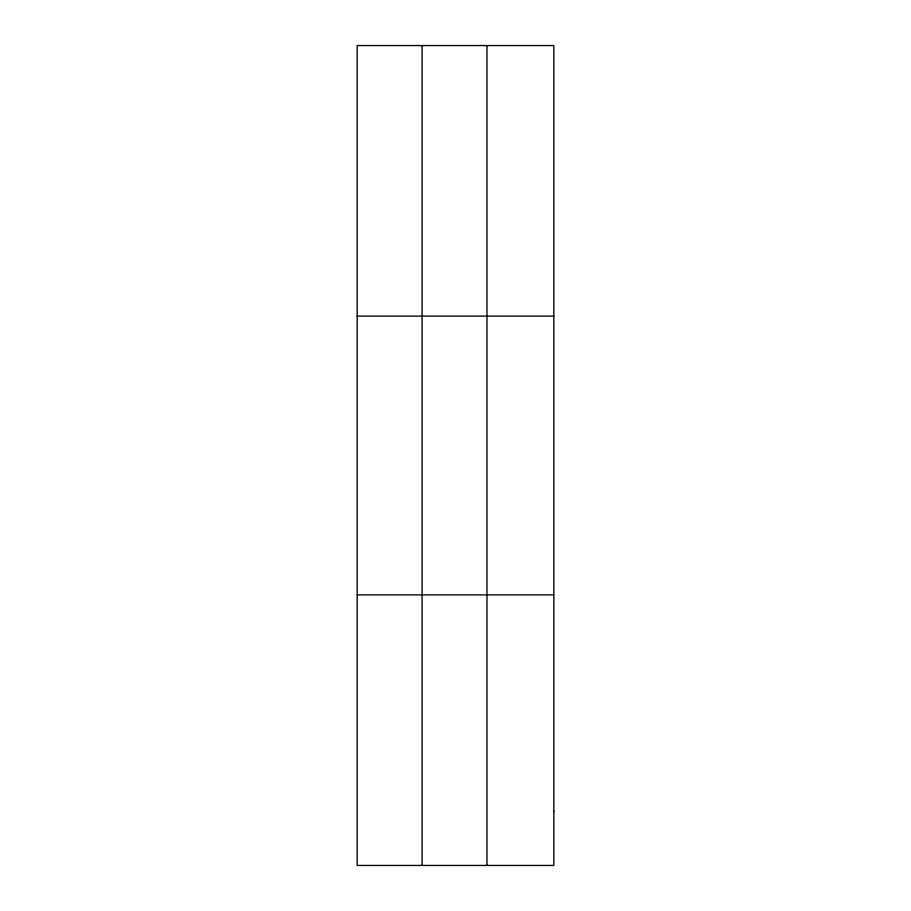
<?xml version="1.0" encoding="UTF-8"?>
<svg xmlns="http://www.w3.org/2000/svg" width="911" height="911" viewBox="0 0 911 911"><rect width="100%" height="100%" fill="white"/><g stroke="black" fill="none" stroke-linecap="round" stroke-linejoin="round"><path stroke-width="1.37" d="M422.078 45.55L422.078 865.45M486.964 45.55L486.964 865.45M357.192 316.117L553.808 316.117M357.192 594.883L553.808 594.883M553.808 811.337L553.808 865.45L357.192 865.45L357.192 45.55L553.808 45.55L553.808 811.337"/></g></svg>
